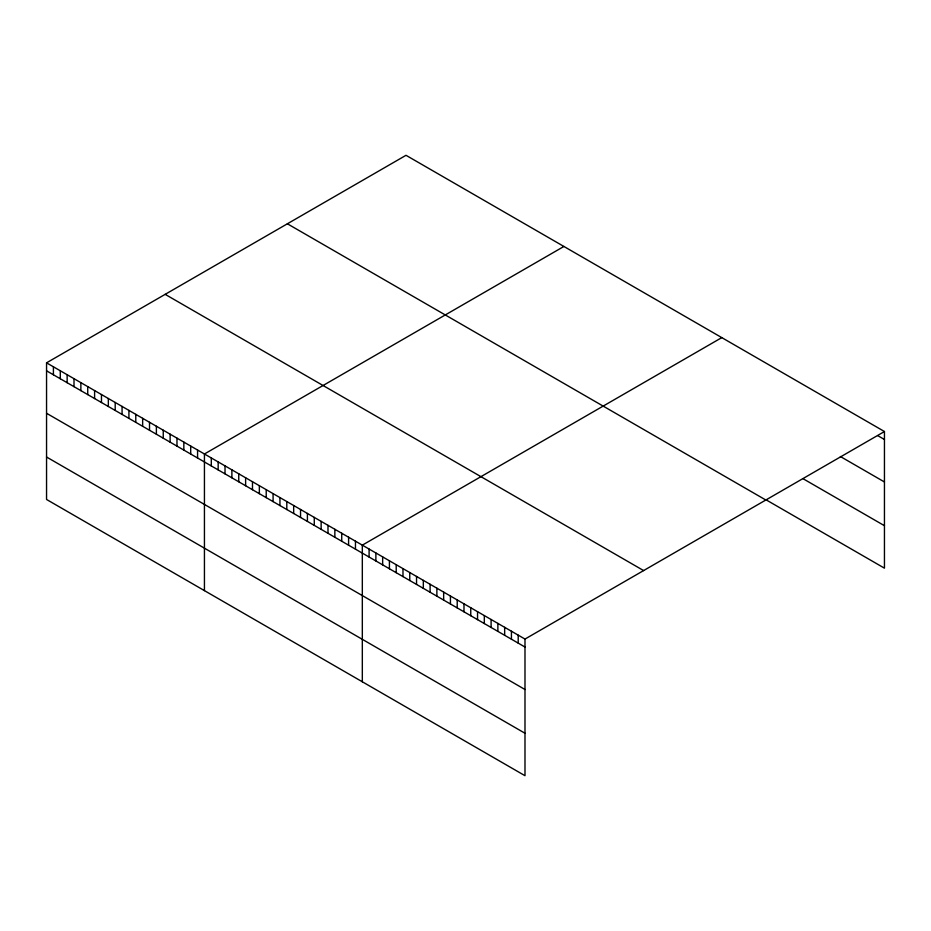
<?xml version="1.0" encoding="UTF-8"?>
<svg xmlns="http://www.w3.org/2000/svg" width="931" height="931" viewBox="0 0 931 931"><rect width="100%" height="100%" fill="white"/><g stroke="black" fill="none" stroke-linecap="round" stroke-linejoin="round"><path stroke-width="1.4" d="M46.55 362.834L524.991 639.062L524.991 775.698L46.55 499.47L46.55 362.834L406.009 155.302L884.45 431.53L884.45 568.166L765.841 499.679M563.895 246.459L204.436 453.991L204.436 590.626M721.781 337.616L362.322 545.147L362.322 681.783M524.991 639.062L884.45 431.53M877.677 435.592L884.45 439.502M840.39 456.527L884.45 481.967M803.116 478.743L884.45 525.701M287.388 223.789L765.829 500.017M165.171 294.347L643.612 570.575M46.55 370.817L524.991 647.033M46.55 413.271L524.991 689.499M46.55 457.016L524.991 733.244M518.206 635.151L518.206 643.123M511.433 631.23L511.433 639.213M504.66 627.319L504.66 635.303M497.876 623.409L497.876 631.381M491.103 619.499L491.103 627.471M484.318 615.577L484.318 623.561M477.545 611.667L477.545 619.65M470.76 607.757L470.76 615.728M463.987 603.847L463.987 611.818M457.214 599.925L457.214 607.908M450.429 596.015L450.429 603.998M443.656 592.104L443.656 600.076M436.872 588.194L436.872 596.166M430.099 584.272L430.099 592.256M423.326 580.362L423.326 588.345M416.541 576.452L416.541 584.424M409.768 572.542L409.768 580.513M402.983 568.62L402.983 576.603M396.21 564.71L396.21 572.693M389.426 560.799L389.426 568.771M382.653 556.889L382.653 564.861M375.88 552.967L375.88 560.951M369.095 549.057L369.095 557.041M355.456 541.179L355.456 549.162M348.59 537.222L348.59 545.194M341.724 533.254L341.724 541.237M334.857 529.297L334.857 537.268M327.991 525.328L327.991 533.312M321.137 521.36L321.137 529.343M314.271 517.403L314.271 525.375M307.405 513.435L307.405 521.418M300.538 509.478L300.538 517.45M293.672 505.51L293.672 513.493M286.806 501.553L286.806 509.525M279.94 497.585L279.94 505.568M273.086 493.628L273.086 501.6M266.219 489.659L266.219 497.643M259.353 485.691L259.353 493.674M252.487 481.734L252.487 489.706M245.621 477.766L245.621 485.749M238.755 473.809L238.755 481.781M231.889 469.841L231.889 477.824M225.023 465.884L225.023 473.856M218.168 461.916L218.168 469.899M211.302 457.959L211.302 465.931M197.57 450.022L197.57 458.005M190.704 446.065L190.704 454.037M183.838 442.097L183.838 450.08M176.971 438.14L176.971 446.112M170.117 434.172L170.117 442.155M163.251 430.215L163.251 438.187M156.385 426.247L156.385 434.23M149.519 422.29L149.519 430.262M142.652 418.322L142.652 426.305M135.786 414.353L135.786 422.337M128.92 410.396L128.92 418.368M122.066 406.428L122.066 414.411M115.2 402.471L115.2 410.443M108.333 398.503L108.333 406.486M101.467 394.546L101.467 402.518M94.601 390.578L94.601 398.561M87.735 386.621L87.735 394.593M80.869 382.653L80.869 390.636M74.003 378.684L74.003 386.668M67.148 374.728L67.148 382.699M60.282 370.759L60.282 378.742M53.416 366.802L53.416 374.774"/></g></svg>
